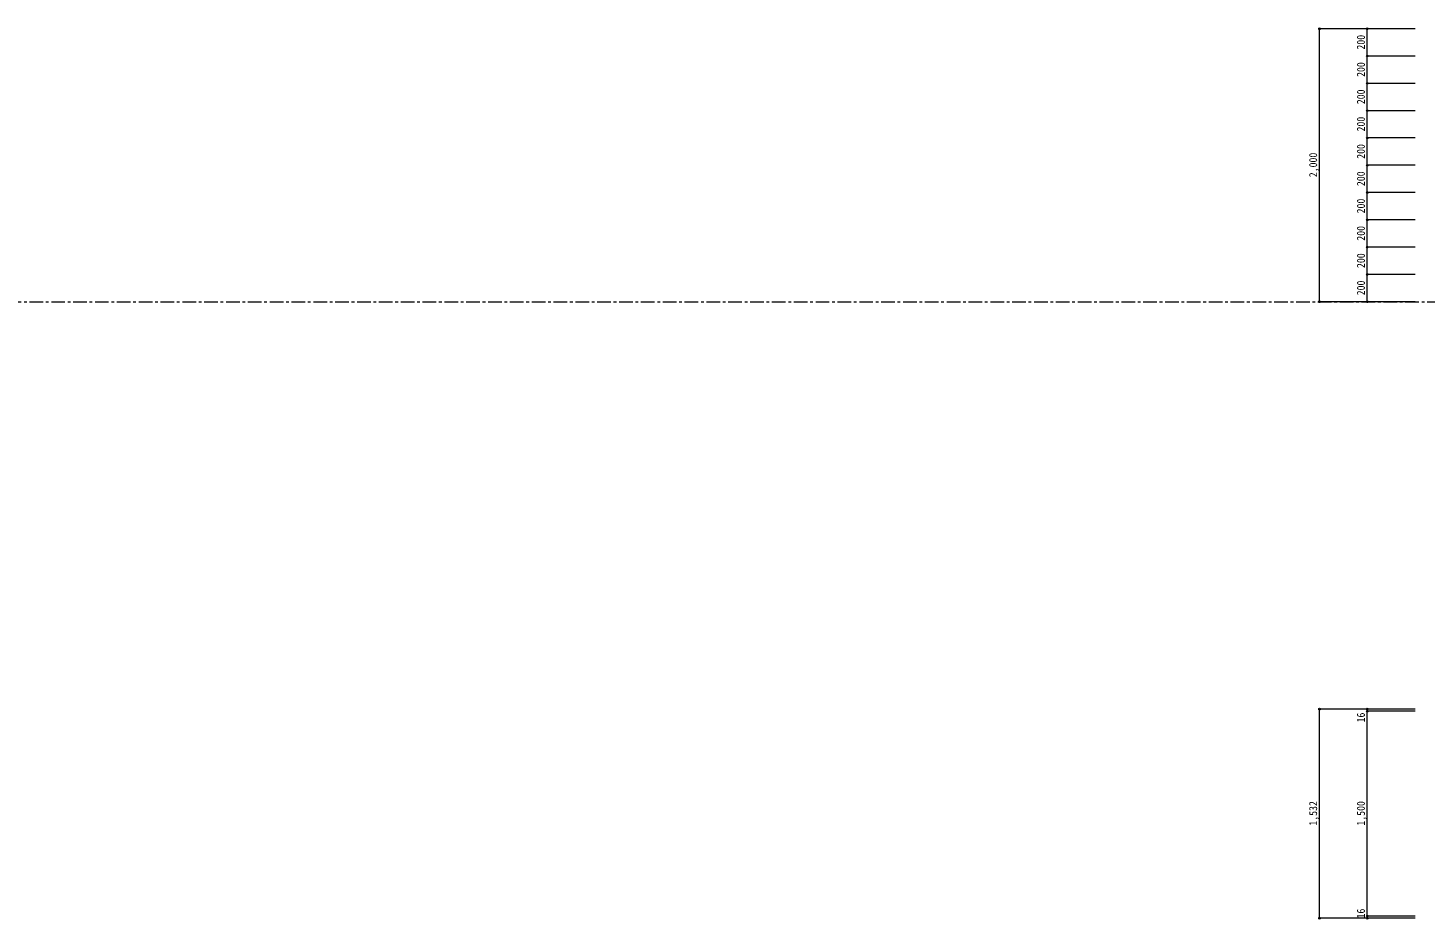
# Model space of a CAD drawing. Units: millimetres at full size, sheet at 1:20. Extents: x -43895 to 41224, y -1391 to 8430.
# Drawn here: x -13186 to -2950, y -457 to 6071 of the extents above; entities that cross this region are included whole.
import ezdxf
from ezdxf.enums import TextEntityAlignment as Align

# ---------------------------------------------------------------- set-up
doc = ezdxf.new("R2010")
doc.units = ezdxf.units.MM
doc.header["$LTSCALE"] = 20
doc.header["$PDMODE"] = 32
doc.header["$PDSIZE"] = 12
doc.linetypes.add('CHAIN1', pattern=[8, 5, -1, 1, -1])
doc.layers.add('5-0_通り芯', color=4, linetype='CHAIN1', lineweight=9)
doc.layers.add('5-3_寸法', color=4, linetype='Continuous', lineweight=9)
doc.styles.add('ＭＳ ゴシック', font='')
doc.styles.get('ＭＳ ゴシック').set_extended_font_data('MS Gothic')

msp = doc.modelspace()

# ---------------------------------------------------------------- linework, layer by layer
at = {"layer": '5-0_通り芯'}
msp.add_line((-43894.54, 4064.76), (40980.99, 4064.76), dxfattribs=at)
at = {"layer": '5-3_寸法'}
for p, q in [((-3723.06, 4064.76), (-3723.06, 6064.76)), ((-3023.06, 6064.76), (-3723.06, 6064.76)), ((-3373.06, 5864.76), (-3373.06, 6064.76)), ((-3023.06, 6064.76), (-3373.06, 6064.76)), ((-3373.06, 5664.76), (-3373.06, 5864.76)), ((-3023.06, 5864.76), (-3373.06, 5864.76)), ((-3373.06, 5464.76), (-3373.06, 5664.76)), ((-3023.06, 5664.76), (-3373.06, 5664.76)), ((-3373.06, 5264.76), (-3373.06, 5464.76)), ((-3023.06, 5464.76), (-3373.06, 5464.76)), ((-3373.06, 5064.76), (-3373.06, 5264.76)), ((-3023.06, 5264.76), (-3373.06, 5264.76)), ((-3373.06, 4864.76), (-3373.06, 5064.76)), ((-3023.06, 5064.76), (-3373.06, 5064.76)), ((-3373.06, 4664.76), (-3373.06, 4864.76)), ((-3023.06, 4864.76), (-3373.06, 4864.76)), ((-3373.06, 4464.76), (-3373.06, 4664.76)), ((-3023.06, 4664.76), (-3373.06, 4664.76)), ((-3373.06, 4264.76), (-3373.06, 4464.76)), ((-3023.06, 4464.76), (-3373.06, 4464.76)), ((-3373.06, 4064.76), (-3373.06, 4264.76)), ((-3023.06, 4264.76), (-3373.06, 4264.76)), ((-3023.06, 4064.76), (-3723.06, 4064.76)), ((-3023.06, 4064.76), (-3373.06, 4064.76)), ((-3723.06, -451.24), (-3723.06, 1080.76)), ((-3023.06, 1080.76), (-3723.06, 1080.76)), ((-3373.06, 1064.76), (-3373.06, 1080.76)), ((-3023.06, 1080.76), (-3373.06, 1080.76)), ((-3373.06, -435.24), (-3373.06, 1064.76)), ((-3023.06, 1064.76), (-3373.06, 1064.76)), ((-3023.06, -451.24), (-3723.06, -451.24)), ((-3373.06, -451.24), (-3373.06, -435.24)), ((-3023.06, -435.24), (-3373.06, -435.24)), ((-3023.06, -451.24), (-3373.06, -451.24))]:
    msp.add_line(p, q, dxfattribs=at)
at = {"layer": '5-3_寸法', "color": 2}
for p in [(-3723.06, 6064.76), (-3373.06, 6064.76), (-3373.06, 5864.76), (-3373.06, 5664.76), (-3373.06, 5464.76), (-3373.06, 5264.76), (-3373.06, 5064.76), (-3373.06, 4864.76), (-3373.06, 4664.76), (-3373.06, 4464.76), (-3373.06, 4264.76), (-3723.06, 4064.76), (-3373.06, 4064.76), (-3723.06, 1080.76), (-3373.06, 1080.76), (-3373.06, 1064.76), (-3723.06, -451.24), (-3373.06, -435.24), (-3373.06, -451.24)]:
    msp.add_point(p, dxfattribs=at)

# ---------------------------------------------------------------- texts
at = {"layer": '5-3_寸法', "color": 7, "style": 'ＭＳ ゴシック', "width": 0.9}
for s, p in [('200', (-3373.06, 5912.26)), ('200', (-3373.06, 5712.26)), ('200', (-3373.06, 5512.26)), ('200', (-3373.06, 5312.26)), ('2,000', (-3723.06, 4977.26)), ('200', (-3373.06, 5112.26)), ('200', (-3373.06, 4912.26)), ('200', (-3373.06, 4712.26)), ('200', (-3373.06, 4512.26)), ('200', (-3373.06, 4312.26)), ('200', (-3373.06, 4112.26)), ('16', (-3373.06, 983.26)), ('1,532', (-3723.06, 227.26)), ('1,500', (-3373.06, 227.26)), ('16', (-3373.06, -452.74))]:
    msp.add_text(s, height=58.65, rotation=90, dxfattribs=at).set_placement(p, align=Align.BOTTOM_LEFT)

doc.saveas('drawing.dxf')
